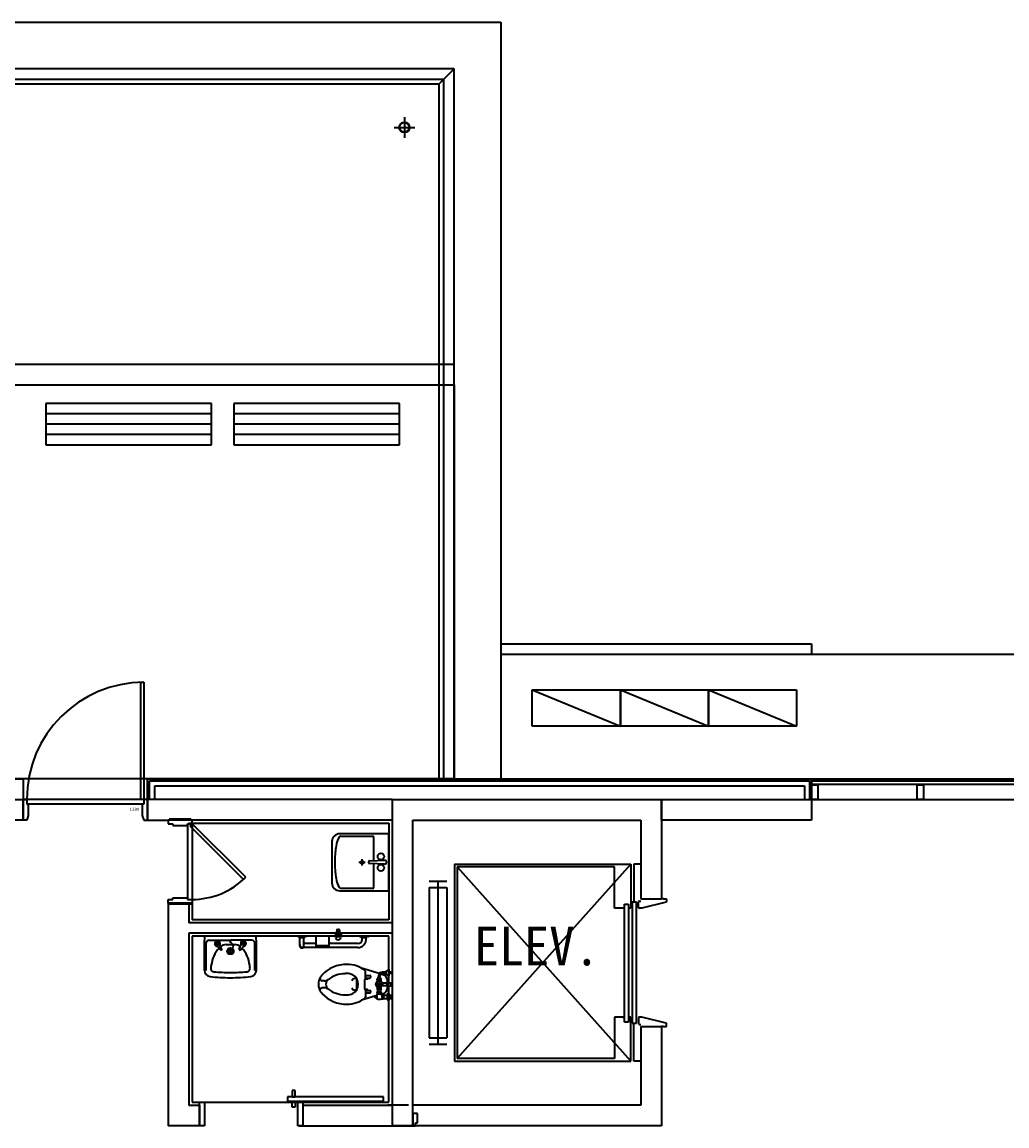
# Model space of a CAD drawing. Header units: millimetres. Extents: x 16332047 to 33387680, y -14835522 to -7015081.
# Drawn here: x 17145838 to 17155344, y -7481621 to -7470971 of the extents above; entities that cross this region are included whole.
import ezdxf

# ---------------------------------------------------------------- set-up
doc = ezdxf.new("R2010")
doc.units = ezdxf.units.MM
doc.header["$LTSCALE"] = 300
doc.header["$MEASUREMENT"] = 0
doc.layers.add('arch', color=255, linetype='CONTINUOUS', lineweight=25)
doc.styles.add('돋움체', font='')
doc.styles.get('돋움체').set_extended_font_data('DotumChe')

msp = doc.modelspace()

# ---------------------------------------------------------------- linework, layer by layer
at = {"layer": 'arch'}
for p, q in [((17125959, -7470971), (17150459, -7470971)), ((17125959, -7470971), (17150459, -7470971)), ((17150459, -7470971), (17150459, -7478271)), ((17150459, -7470971), (17150459, -7478271)), ((17150009, -7471421), (17126409, -7471421)), ((17150009, -7471421), (17126409, -7471421)), ((17149859, -7471571), (17150009, -7471421)), ((17150009, -7478271), (17150009, -7471421)), ((17150009, -7474271), (17150009, -7471421)), ((17126509, -7471521), (17149909, -7471521)), ((17149859, -7471571), (17126559, -7471571)), ((17149909, -7471521), (17149859, -7471571)), ((17149909, -7471521), (17149859, -7471571)), ((17149859, -7471571), (17149859, -7478271)), ((17149909, -7478271), (17149909, -7471521)), ((17149528, -7471887), (17149528, -7472087)), ((17149428, -7471987), (17149628, -7471987)), ((17149478, -7471987), (17149578, -7471987)), ((17127859, -7474271), (17150009, -7474271)), ((17131259, -7474471), (17150009, -7474471)), ((17150009, -7474471), (17150009, -7478271)), ((17147667, -7474651), (17146067, -7474651)), ((17146067, -7474651), (17146067, -7475051)), ((17147667, -7475051), (17147667, -7474651)), ((17149482, -7474651), (17147882, -7474651)), ((17147882, -7474651), (17147882, -7475051)), ((17149482, -7475051), (17149482, -7474651)), ((17147667, -7474751), (17146067, -7474751)), ((17149482, -7474751), (17147882, -7474751)), ((17147667, -7474851), (17146067, -7474851)), ((17149482, -7474851), (17147882, -7474851)), ((17147667, -7474951), (17146067, -7474951)), ((17149482, -7474951), (17147882, -7474951)), ((17146067, -7475051), (17147667, -7475051)), ((17147882, -7475051), (17149482, -7475051)), ((17150459, -7476971), (17153459, -7476971)), ((17153459, -7476971), (17153459, -7477071)), ((17150459, -7477071), (17158559, -7477071)), ((17146983, -7478471), (17146983, -7477341)), ((17146983, -7477341), (17147013, -7477341)), ((17147013, -7477341), (17147013, -7478471)), ((17150763, -7477413), (17151613, -7477763)), ((17150763, -7477413), (17151613, -7477413)), ((17150763, -7477763), (17150763, -7477413)), ((17151613, -7477413), (17152463, -7477763)), ((17151613, -7477413), (17152463, -7477413)), ((17151613, -7477763), (17151613, -7477413)), ((17151613, -7477413), (17151613, -7477763)), ((17152463, -7477413), (17153313, -7477763)), ((17152463, -7477413), (17153313, -7477413)), ((17152463, -7477763), (17152463, -7477413)), ((17152463, -7477413), (17152463, -7477763)), ((17153313, -7477413), (17153313, -7477763)), ((17151613, -7477763), (17150763, -7477763)), ((17152463, -7477763), (17151613, -7477763)), ((17153313, -7477763), (17152463, -7477763)), ((17132759, -7478271), (17145848, -7478271)), ((17150009, -7478271), (17132759, -7478271)), ((17145848, -7478271), (17145848, -7478471)), ((17147048, -7478471), (17147048, -7478271)), ((17147048, -7478271), (17153459, -7478271)), ((17147068, -7478471), (17147068, -7478291)), ((17147068, -7478291), (17153439, -7478291)), ((17150459, -7478271), (17158559, -7478271)), ((17153439, -7478291), (17153439, -7478471)), ((17153459, -7478271), (17153459, -7478471)), ((17153459, -7478296), (17153459, -7478271)), ((17153459, -7478271), (17153519, -7478271)), ((17153519, -7478296), (17153459, -7478296)), ((17155559, -7478296), (17153459, -7478296)), ((17153459, -7478296), (17153459, -7478324)), ((17153519, -7478271), (17153519, -7478296)), ((17154479, -7478296), (17154479, -7478271)), ((17154479, -7478271), (17154539, -7478271)), ((17154539, -7478296), (17154479, -7478296)), ((17154539, -7478271), (17154539, -7478296)), ((17147118, -7478471), (17147118, -7478341)), ((17147118, -7478341), (17153389, -7478341)), ((17153389, -7478341), (17153389, -7478471)), ((17153459, -7478324), (17155559, -7478324)), ((17153459, -7478471), (17153459, -7478330)), ((17153459, -7478330), (17153519, -7478330)), ((17153519, -7478330), (17153519, -7478471)), ((17154479, -7478471), (17154479, -7478330)), ((17154479, -7478330), (17154539, -7478330)), ((17154539, -7478330), (17154539, -7478471)), ((17145648, -7478471), (17145848, -7478471)), ((17147048, -7478471), (17145848, -7478471)), ((17145848, -7478471), (17145848, -7478671)), ((17145848, -7478671), (17145848, -7478471)), ((17145848, -7478471), (17145883, -7478471)), ((17147013, -7478471), (17145883, -7478471)), ((17145883, -7478471), (17145883, -7478516)), ((17147013, -7478516), (17145883, -7478516)), ((17145883, -7478516), (17145898, -7478516)), ((17145898, -7478516), (17145898, -7478626)), ((17147013, -7478471), (17146983, -7478471)), ((17147013, -7478516), (17146998, -7478516)), ((17146998, -7478516), (17146998, -7478626)), ((17147048, -7478471), (17147013, -7478471)), ((17147013, -7478471), (17147013, -7478516)), ((17147248, -7478471), (17147048, -7478471)), ((17147048, -7478471), (17147048, -7478671)), ((17147048, -7478671), (17147048, -7478471)), ((17149409, -7478471), (17147249, -7478471)), ((17149409, -7478471), (17149409, -7481621)), ((17149409, -7478471), (17152009, -7478471)), ((17152009, -7478471), (17152009, -7479431)), ((17152009, -7478471), (17153459, -7478471)), ((17152009, -7478671), (17152009, -7478471)), ((17152009, -7478471), (17157009, -7478471)), ((17152009, -7478471), (17157009, -7478471)), ((17153459, -7478471), (17153459, -7478671)), ((17153519, -7478471), (17153459, -7478471)), ((17154539, -7478471), (17154479, -7478471)), ((17145898, -7478626), (17145883, -7478671)), ((17146998, -7478626), (17147013, -7478671)), ((17145848, -7478671), (17145649, -7478671)), ((17145883, -7478671), (17145848, -7478671)), ((17145883, -7478671), (17145883, -7478671)), ((17147013, -7478671), (17147013, -7478671)), ((17147013, -7478671), (17147048, -7478671)), ((17147048, -7478671), (17147248, -7478671)), ((17149409, -7478671), (17147249, -7478671)), ((17147479, -7478671), (17147249, -7478671)), ((17147249, -7478671), (17147249, -7478706)), ((17147249, -7478706), (17147294, -7478706)), ((17147469, -7478661), (17147259, -7478661)), ((17147294, -7478706), (17147294, -7478721)), ((17147294, -7478721), (17147434, -7478721)), ((17147434, -7478706), (17147434, -7479436)), ((17147434, -7478721), (17147434, -7478706)), ((17147434, -7478706), (17147479, -7478706)), ((17147444, -7478701), (17149379, -7478701)), ((17147479, -7478706), (17147458, -7478727)), ((17147458, -7478727), (17147974, -7479243)), ((17147479, -7478706), (17147479, -7478671)), ((17147479, -7478706), (17147479, -7479436)), ((17147479, -7478706), (17147479, -7478706)), ((17147479, -7478706), (17147479, -7478706)), ((17147996, -7479222), (17147479, -7478706)), ((17149379, -7478701), (17149379, -7479631)), ((17149609, -7481421), (17149609, -7478671)), ((17149609, -7478671), (17151809, -7478671)), ((17151809, -7478671), (17151809, -7479431)), ((17153459, -7478671), (17152009, -7478671)), ((17149379, -7478802), (17148904, -7478802)), ((17149232, -7478827), (17148914, -7478827)), ((17149232, -7479062), (17149232, -7478827)), ((17149379, -7479352), (17149379, -7478802)), ((17148829, -7478877), (17148829, -7479277)), ((17149120, -7479108), (17149120, -7479046)), ((17149195, -7479064), (17149337, -7479058)), ((17149089, -7479077), (17149151, -7479077)), ((17149337, -7479095), (17149195, -7479089)), ((17149232, -7479327), (17149232, -7479091)), ((17150012, -7479096), (17150012, -7480996)), ((17150012, -7479096), (17151714, -7479096)), ((17150037, -7480971), (17151714, -7479096)), ((17150037, -7479121), (17151714, -7480996)), ((17150037, -7479121), (17150037, -7480971)), ((17151557, -7479121), (17150037, -7479121)), ((17151557, -7479521), (17151557, -7479121)), ((17151714, -7479096), (17151714, -7479521)), ((17151809, -7479096), (17151744, -7479096)), ((17151744, -7479096), (17151744, -7479461)), ((17147974, -7479243), (17147996, -7479222)), ((17149767, -7479261), (17149937, -7479261)), ((17149852, -7479261), (17149852, -7480831)), ((17148904, -7479352), (17149379, -7479352)), ((17148914, -7479327), (17149232, -7479327)), ((17149767, -7479321), (17149767, -7480771)), ((17149767, -7479321), (17149937, -7479321)), ((17149937, -7479321), (17149937, -7480771)), ((17147249, -7479471), (17147249, -7479436)), ((17147249, -7479436), (17147294, -7479436)), ((17147249, -7479471), (17147249, -7481621)), ((17147479, -7479471), (17147249, -7479471)), ((17147469, -7479481), (17147259, -7479481)), ((17147294, -7479436), (17147294, -7479421)), ((17147294, -7479421), (17147434, -7479421)), ((17147434, -7479421), (17147434, -7479436)), ((17147434, -7479436), (17147479, -7479436)), ((17147449, -7479471), (17147449, -7479661)), ((17147479, -7479436), (17147479, -7479436)), ((17147479, -7479436), (17147479, -7479471)), ((17147479, -7479471), (17147479, -7479631)), ((17151652, -7480621), (17151652, -7479481)), ((17151652, -7479481), (17151692, -7479481)), ((17151692, -7479481), (17151692, -7480621)), ((17151727, -7479461), (17151727, -7480631)), ((17151767, -7479461), (17151727, -7479461)), ((17151767, -7480631), (17151767, -7479461)), ((17151789, -7479516), (17151789, -7479456)), ((17151794, -7479451), (17151809, -7479451)), ((17151809, -7479431), (17152009, -7479431)), ((17152056, -7479462), (17151820, -7479521)), ((17152029, -7479431), (17152009, -7479431)), ((17152029, -7479431), (17152054, -7479431)), ((17152059, -7479436), (17152059, -7479457)), ((17151642, -7479521), (17151557, -7479521)), ((17151642, -7479511), (17151642, -7479521)), ((17151702, -7479521), (17151702, -7479511)), ((17151714, -7479521), (17151702, -7479521)), ((17151819, -7479521), (17151794, -7479521)), ((17149409, -7479661), (17147449, -7479661)), ((17149379, -7479631), (17147479, -7479631)), ((17147449, -7479761), (17147449, -7481421)), ((17149409, -7479761), (17147449, -7479761)), ((17147479, -7479791), (17147479, -7481391)), ((17149379, -7479791), (17147479, -7479791)), ((17147599, -7479861), (17147601, -7479791)), ((17148099, -7479861), (17148097, -7479791)), ((17148499, -7479794), (17148539, -7479794)), ((17148509, -7479796), (17148509, -7479794)), ((17148509, -7479796), (17148523, -7479796)), ((17148509, -7479800), (17148509, -7479796)), ((17148510, -7479801), (17148509, -7479800)), ((17148522, -7479801), (17148510, -7479801)), ((17148516, -7479800), (17148516, -7479796)), ((17148517, -7479804), (17148517, -7479801)), ((17148560, -7479806), (17148519, -7479806)), ((17148520, -7479881), (17148520, -7479806)), ((17148522, -7479801), (17148523, -7479800)), ((17148523, -7479796), (17148523, -7479794)), ((17148523, -7479800), (17148523, -7479796)), ((17148579, -7479794), (17148539, -7479794)), ((17148555, -7479796), (17148555, -7479794)), ((17148570, -7479796), (17148555, -7479796)), ((17148555, -7479800), (17148555, -7479796)), ((17148556, -7479801), (17148555, -7479800)), ((17148556, -7479801), (17148569, -7479801)), ((17148558, -7479881), (17148558, -7479806)), ((17148562, -7479804), (17148562, -7479801)), ((17148563, -7479800), (17148563, -7479796)), ((17148569, -7479801), (17148570, -7479800)), ((17148570, -7479796), (17148570, -7479794)), ((17148570, -7479800), (17148570, -7479796)), ((17148581, -7479792), (17148581, -7479791)), ((17148676, -7479894), (17148676, -7479797)), ((17148796, -7479791), (17148683, -7479791)), ((17148802, -7479894), (17148802, -7479797)), ((17148924, -7479791), (17148854, -7479791)), ((17148854, -7479793), (17148854, -7479791)), ((17148923, -7479794), (17148855, -7479794)), ((17148862, -7479772), (17148862, -7479781)), ((17148862, -7479781), (17148917, -7479781)), ((17148864, -7479767), (17148914, -7479767)), ((17148864, -7479768), (17148864, -7479767)), ((17148913, -7479766), (17148865, -7479766)), ((17148876, -7479731), (17148876, -7479764)), ((17148877, -7479757), (17148877, -7479745)), ((17148878, -7479743), (17148888, -7479737)), ((17148888, -7479765), (17148878, -7479759)), ((17148879, -7479791), (17148879, -7479781)), ((17148880, -7479791), (17148880, -7479794)), ((17148881, -7479726), (17148889, -7479726)), ((17148886, -7479797), (17148881, -7479797)), ((17148893, -7479794), (17148886, -7479794)), ((17148886, -7479794), (17148886, -7479797)), ((17148897, -7479726), (17148889, -7479726)), ((17148891, -7479737), (17148901, -7479743)), ((17148901, -7479759), (17148891, -7479765)), ((17148893, -7479794), (17148893, -7479797)), ((17148893, -7479797), (17148898, -7479797)), ((17148900, -7479791), (17148900, -7479781)), ((17148902, -7479731), (17148902, -7479764)), ((17148902, -7479745), (17148902, -7479757)), ((17148904, -7479794), (17148904, -7479791)), ((17148914, -7479768), (17148914, -7479767)), ((17148917, -7479772), (17148917, -7479781)), ((17148924, -7479793), (17148924, -7479791)), ((17149181, -7479791), (17149097, -7479791)), ((17149097, -7479792), (17149097, -7479791)), ((17149099, -7479794), (17149139, -7479794)), ((17149109, -7479796), (17149109, -7479794)), ((17149109, -7479800), (17149109, -7479796)), ((17149109, -7479796), (17149123, -7479796)), ((17149110, -7479801), (17149109, -7479800)), ((17149122, -7479801), (17149110, -7479801)), ((17149116, -7479800), (17149116, -7479796)), ((17149117, -7479804), (17149117, -7479801)), ((17149160, -7479806), (17149119, -7479806)), ((17149120, -7479821), (17149120, -7479806)), ((17149122, -7479801), (17149123, -7479800)), ((17149123, -7479796), (17149123, -7479794)), ((17149123, -7479800), (17149123, -7479796)), ((17149179, -7479794), (17149139, -7479794)), ((17149155, -7479796), (17149155, -7479794)), ((17149155, -7479800), (17149155, -7479796)), ((17149170, -7479796), (17149155, -7479796)), ((17149156, -7479801), (17149155, -7479800)), ((17149156, -7479801), (17149169, -7479801)), ((17149158, -7479821), (17149158, -7479806)), ((17149162, -7479804), (17149162, -7479801)), ((17149163, -7479800), (17149163, -7479796)), ((17149169, -7479801), (17149170, -7479800)), ((17149170, -7479796), (17149170, -7479794)), ((17149170, -7479800), (17149170, -7479796)), ((17149181, -7479792), (17149181, -7479791)), ((17149379, -7481391), (17149379, -7479791)), ((17147599, -7480120), (17147599, -7479861)), ((17147614, -7480120), (17147614, -7479857)), ((17147642, -7479829), (17147849, -7479829)), ((17147752, -7479922), (17147721, -7479882)), ((17147766, -7479914), (17147744, -7479869)), ((17147807, -7479871), (17147892, -7479871)), ((17148056, -7479829), (17147849, -7479829)), ((17147933, -7479914), (17147954, -7479869)), ((17147946, -7479922), (17147977, -7479882)), ((17148084, -7480120), (17148084, -7479857)), ((17148099, -7480120), (17148099, -7479861)), ((17149079, -7479900), (17148539, -7479900)), ((17148676, -7479862), (17148558, -7479862)), ((17148672, -7479856), (17148672, -7479852)), ((17148676, -7479848), (17148673, -7479850)), ((17148676, -7479860), (17148673, -7479858)), ((17148802, -7479885), (17148676, -7479885)), ((17148802, -7479894), (17148676, -7479894)), ((17148678, -7479894), (17148678, -7479885)), ((17148801, -7479894), (17148801, -7479885)), ((17148802, -7479848), (17148806, -7479850)), ((17148802, -7479860), (17148806, -7479858)), ((17149079, -7479862), (17148802, -7479862)), ((17148807, -7479856), (17148807, -7479852)), ((17147760, -7479923), (17147764, -7479921)), ((17147938, -7479923), (17147935, -7479921)), ((17149285, -7480151), (17149115, -7480100)), ((17149152, -7480186), (17149152, -7480129)), ((17149351, -7480153), (17149351, -7480133)), ((17149353, -7480131), (17149374, -7480115)), ((17149375, -7480117), (17149375, -7480170)), ((17149377, -7480113), (17149379, -7480113)), ((17149379, -7480113), (17149379, -7480173)), ((17149382, -7480134), (17149381, -7480134)), ((17149382, -7480153), (17149382, -7480134)), ((17148758, -7480221), (17148734, -7480221)), ((17149068, -7480199), (17149050, -7480199)), ((17149068, -7480310), (17149068, -7480199)), ((17149146, -7480301), (17149146, -7480208)), ((17149171, -7480205), (17149150, -7480205)), ((17149154, -7480193), (17149154, -7480172)), ((17149155, -7480171), (17149194, -7480171)), ((17149155, -7480194), (17149194, -7480194)), ((17149173, -7480194), (17149173, -7480203)), ((17149303, -7480200), (17149266, -7480200)), ((17149303, -7480215), (17149266, -7480215)), ((17149268, -7480216), (17149267, -7480215)), ((17149268, -7480216), (17149267, -7480215)), ((17149268, -7480215), (17149268, -7480216)), ((17149268, -7480216), (17149268, -7480216)), ((17149268, -7480216), (17149268, -7480216)), ((17149268, -7480226), (17149268, -7480217)), ((17149296, -7480184), (17149273, -7480184)), ((17149296, -7480195), (17149273, -7480195)), ((17149274, -7480195), (17149274, -7480199)), ((17149275, -7480197), (17149274, -7480200)), ((17149274, -7480197), (17149295, -7480197)), ((17149275, -7480195), (17149275, -7480197)), ((17149278, -7480172), (17149278, -7480184)), ((17149291, -7480184), (17149291, -7480172)), ((17149294, -7480195), (17149294, -7480197)), ((17149294, -7480197), (17149295, -7480200)), ((17149295, -7480195), (17149295, -7480199)), ((17149320, -7480162), (17149298, -7480155)), ((17149300, -7480217), (17149300, -7480226)), ((17149301, -7480216), (17149301, -7480215)), ((17149302, -7480215), (17149301, -7480216)), ((17149301, -7480216), (17149301, -7480216)), ((17149351, -7480137), (17149313, -7480137)), ((17149313, -7480150), (17149351, -7480150)), ((17149313, -7480239), (17149363, -7480239)), ((17149362, -7480163), (17149353, -7480156)), ((17149374, -7480172), (17149362, -7480163)), ((17149363, -7480274), (17149363, -7480235)), ((17149364, -7480254), (17149364, -7480222)), ((17149364, -7480287), (17149364, -7480222)), ((17149376, -7480222), (17149379, -7480222)), ((17149379, -7480173), (17149377, -7480173)), ((17149379, -7480287), (17149379, -7480222)), ((17149379, -7480222), (17149379, -7480222)), ((17149379, -7480238), (17149380, -7480238)), ((17149380, -7480238), (17149399, -7480239)), ((17149382, -7480153), (17149381, -7480153)), ((17149396, -7480136), (17149384, -7480136)), ((17149396, -7480151), (17149384, -7480151)), ((17149397, -7480150), (17149397, -7480137)), ((17149400, -7480240), (17149399, -7480239)), ((17149400, -7480269), (17149400, -7480240)), ((17148758, -7480288), (17148734, -7480288)), ((17149068, -7480310), (17149050, -7480310)), ((17149171, -7480304), (17149150, -7480304)), ((17149152, -7480323), (17149152, -7480380)), ((17149154, -7480316), (17149154, -7480337)), ((17149155, -7480315), (17149194, -7480315)), ((17149155, -7480338), (17149194, -7480338)), ((17149173, -7480315), (17149173, -7480306)), ((17149304, -7480327), (17149264, -7480327)), ((17149264, -7480338), (17149264, -7480338)), ((17149264, -7480338), (17149304, -7480338)), ((17149265, -7480338), (17149265, -7480339)), ((17149265, -7480339), (17149267, -7480341)), ((17149303, -7480339), (17149265, -7480339)), ((17149266, -7480281), (17149266, -7480303)), ((17149266, -7480303), (17149302, -7480303)), ((17149266, -7480338), (17149266, -7480340)), ((17149268, -7480304), (17149268, -7480303)), ((17149268, -7480303), (17149268, -7480304)), ((17149268, -7480304), (17149268, -7480327)), ((17149268, -7480351), (17149268, -7480344)), ((17149275, -7480259), (17149275, -7480250)), ((17149276, -7480248), (17149283, -7480244)), ((17149283, -7480265), (17149276, -7480261)), ((17149285, -7480244), (17149293, -7480248)), ((17149293, -7480261), (17149285, -7480265)), ((17149294, -7480250), (17149294, -7480259)), ((17149300, -7480303), (17149300, -7480304)), ((17149300, -7480304), (17149300, -7480303)), ((17149300, -7480327), (17149300, -7480304)), ((17149300, -7480350), (17149300, -7480344)), ((17149302, -7480338), (17149302, -7480340)), ((17149302, -7480341), (17149303, -7480339)), ((17149303, -7480303), (17149303, -7480281)), ((17149303, -7480339), (17149303, -7480338)), ((17149304, -7480338), (17149304, -7480338)), ((17149363, -7480270), (17149313, -7480270)), ((17149364, -7480254), (17149364, -7480287)), ((17149376, -7480287), (17149379, -7480287)), ((17149376, -7480342), (17149379, -7480342)), ((17149379, -7480271), (17149380, -7480271)), ((17149379, -7480287), (17149379, -7480287)), ((17149379, -7480342), (17149379, -7480407)), ((17149380, -7480271), (17149399, -7480270)), ((17149400, -7480269), (17149399, -7480270)), ((17149244, -7480370), (17149115, -7480409)), ((17149247, -7480369), (17149244, -7480369)), ((17149244, -7480370), (17149244, -7480374)), ((17149244, -7480374), (17149246, -7480374)), ((17149244, -7480375), (17149244, -7480379)), ((17149246, -7480375), (17149244, -7480375)), ((17149244, -7480380), (17149247, -7480380)), ((17149246, -7480374), (17149246, -7480374)), ((17149246, -7480374), (17149246, -7480375)), ((17149247, -7480366), (17149249, -7480365)), ((17149247, -7480383), (17149247, -7480366)), ((17149247, -7480369), (17149247, -7480369)), ((17149247, -7480380), (17149247, -7480380)), ((17149249, -7480384), (17149247, -7480383)), ((17149249, -7480365), (17149254, -7480365)), ((17149254, -7480370), (17149249, -7480370)), ((17149254, -7480379), (17149249, -7480379)), ((17149254, -7480384), (17149249, -7480384)), ((17149254, -7480365), (17149255, -7480366)), ((17149255, -7480383), (17149254, -7480384)), ((17149255, -7480383), (17149255, -7480366)), ((17149255, -7480366), (17149257, -7480366)), ((17149257, -7480383), (17149255, -7480383)), ((17149260, -7480354), (17149259, -7480364)), ((17149259, -7480383), (17149259, -7480366)), ((17149259, -7480385), (17149260, -7480395)), ((17149264, -7480353), (17149262, -7480353)), ((17149262, -7480396), (17149264, -7480396)), ((17149264, -7480396), (17149264, -7480353)), ((17149264, -7480353), (17149265, -7480353)), ((17149264, -7480355), (17149264, -7480353)), ((17149265, -7480396), (17149264, -7480395)), ((17149320, -7480347), (17149301, -7480353)), ((17149320, -7480347), (17149312, -7480349)), ((17149322, -7480394), (17149322, -7480355)), ((17149325, -7480358), (17149322, -7480358)), ((17149325, -7480391), (17149322, -7480391)), ((17149325, -7480358), (17149363, -7480358)), ((17149325, -7480358), (17149325, -7480391)), ((17149325, -7480391), (17149363, -7480391)), ((17149363, -7480355), (17149363, -7480394)), ((17149376, -7480407), (17149379, -7480407)), ((17149379, -7480358), (17149380, -7480358)), ((17149380, -7480359), (17149379, -7480359)), ((17149380, -7480390), (17149379, -7480390)), ((17149379, -7480391), (17149380, -7480391)), ((17149380, -7480358), (17149399, -7480359)), ((17149380, -7480391), (17149380, -7480358)), ((17149380, -7480391), (17149399, -7480390)), ((17149400, -7480360), (17149399, -7480359)), ((17149400, -7480389), (17149399, -7480390)), ((17149400, -7480389), (17149400, -7480360)), ((17151642, -7480571), (17151557, -7480571)), ((17151557, -7480571), (17151557, -7480971)), ((17151642, -7480581), (17151642, -7480571)), ((17151692, -7480621), (17151652, -7480621)), ((17151714, -7480571), (17151702, -7480571)), ((17151702, -7480571), (17151702, -7480581)), ((17151714, -7480996), (17151714, -7480571)), ((17151727, -7480631), (17151767, -7480631)), ((17151744, -7480996), (17151744, -7480631)), ((17151789, -7480576), (17151789, -7480636)), ((17151819, -7480571), (17151794, -7480571)), ((17151794, -7480641), (17151809, -7480641)), ((17151809, -7480661), (17152009, -7480661)), ((17151809, -7480661), (17151809, -7481421)), ((17152056, -7480630), (17151820, -7480571)), ((17152009, -7480661), (17152009, -7481621)), ((17152029, -7480661), (17152009, -7480661)), ((17152029, -7480661), (17152054, -7480661)), ((17152059, -7480656), (17152059, -7480635)), ((17149767, -7480771), (17149937, -7480771)), ((17149767, -7480831), (17149937, -7480831)), ((17151557, -7480971), (17150037, -7480971)), ((17150012, -7480996), (17151714, -7480996)), ((17151809, -7480996), (17151744, -7480996)), ((17148474, -7481279), (17148444, -7481279)), ((17148444, -7481279), (17148444, -7481339)), ((17148474, -7481339), (17148474, -7481279)), ((17147479, -7481391), (17147549, -7481391)), ((17147549, -7481391), (17147599, -7481391)), ((17147549, -7481621), (17147549, -7481391)), ((17147594, -7481391), (17148499, -7481391)), ((17147599, -7481391), (17147599, -7481621)), ((17148399, -7481339), (17148399, -7481381)), ((17149328, -7481339), (17148399, -7481339)), ((17148399, -7481381), (17149328, -7481381)), ((17148444, -7481339), (17148474, -7481339)), ((17148444, -7481441), (17148444, -7481381)), ((17148444, -7481381), (17148474, -7481381)), ((17148474, -7481381), (17148474, -7481441)), ((17148499, -7481391), (17148549, -7481391)), ((17148499, -7481621), (17148499, -7481391)), ((17148549, -7481391), (17149379, -7481391)), ((17148549, -7481391), (17148549, -7481621)), ((17149328, -7481381), (17149328, -7481339)), ((17147449, -7481421), (17147549, -7481421)), ((17147549, -7481421), (17147549, -7481621)), ((17148474, -7481441), (17148444, -7481441)), ((17148549, -7481421), (17149409, -7481421)), ((17148549, -7481421), (17148549, -7481621)), ((17149569, -7481421), (17149369, -7481421)), ((17149609, -7481621), (17149609, -7481421)), ((17151809, -7481421), (17149609, -7481421)), ((17149609, -7481501), (17149609, -7481501)), ((17149609, -7481501), (17149609, -7481501)), ((17149609, -7481501), (17149609, -7481621)), ((17149654, -7481501), (17149609, -7481501)), ((17149654, -7481530), (17149654, -7481501)), ((17147549, -7481621), (17147249, -7481621)), ((17147599, -7481621), (17147549, -7481621)), ((17148549, -7481621), (17148499, -7481621)), ((17148509, -7481621), (17149609, -7481621)), ((17152009, -7481621), (17149409, -7481621)), ((17149609, -7481621), (17149634, -7481621)), ((17149634, -7481621), (17149634, -7481590)), ((17149634, -7481590), (17149654, -7481590)), ((17149654, -7481590), (17149654, -7481530)), ((17149654, -7481530), (17149654, -7481530))]:
    msp.add_line(p, q, dxfattribs=at)
for centre, radius in [((17149528, -7471987), 50), ((17149528, -7471987), 47), ((17149120, -7479077), 15), ((17149302, -7479022), 31.2), ((17149302, -7479131), 31.2), ((17148889, -7479751), 12.7), ((17148889, -7479751), 7.5), ((17147724, -7479861), 7.76), ((17147849, -7479934), 31), ((17147849, -7479934), 20.5), ((17147849, -7479846), 3), ((17147974, -7479861), 7.76), ((17147849, -7479934), 3), ((17149284, -7480254), 32.5), ((17149284, -7480254), 29), ((17149284, -7480254), 9.51)]:
    msp.add_circle(centre, radius, dxfattribs=at)
for centre, radius, start, end in [((17147013, -7478471), 1130, 90, 180), ((17148904, -7478877), 75, 90, 180), ((17149111, -7478954), 244, 151.0392, 167.089), ((17148914, -7478845), 18.5, 90, 151.0392), ((17149431, -7479028), 572, 167.089, 174.576), ((17149946, -7479077), 1090, 174.576, 180), ((17149195, -7479077), 12.5, 90, 270), ((17149338, -7479077), 18.8, 0, 91.9092), ((17149946, -7479077), 1090, 180, 185.424), ((17149338, -7479076), 18.8, 268.0908, 0), ((17147479, -7478706), 730, 270, 315), ((17148904, -7479277), 75, 180, 270), ((17149431, -7479125), 572, 185.424, 192.911), ((17149111, -7479199), 244, 192.911, 208.9608), ((17148914, -7479308), 18.5, 208.9608, 270), ((17151794, -7479456), 5, 90, 180), ((17152054, -7479436), 5, 0, 90), ((17152054, -7479457), 5, 285.2551, 0), ((17151794, -7479516), 5, 180, 270), ((17151819, -7479516), 5, 270, 285.2551), ((17148512, -7479789), 11.9, 252.4016, 287.5984), ((17148520, -7479789), 11.9, 252.4016, 287.5984), ((17148519, -7479804), 2, 180, 270), ((17148559, -7479789), 11.9, 252.4016, 287.5984), ((17148560, -7479804), 2, 270, 0), ((17148566, -7479789), 11.9, 252.4016, 287.5984), ((17148579, -7479792), 2, 270, 0), ((17148683, -7479797), 6.5, 90, 180), ((17148796, -7479797), 6.5, 0, 90), ((17148855, -7479793), 1, 180, 270), ((17148867, -7479772), 5, 120, 180), ((17148865, -7479767), 1, 90, 180), ((17148875, -7479810), 10, 150.6747, 225.7472), ((17148880, -7479812), 15.8, 87.2313, 150.6747), ((17148874, -7479764), 2, 270, 0), ((17148881, -7479731), 5, 90, 180), ((17148889, -7479751), 14, 144.5475, 155.4525), ((17148889, -7479751), 14, 204.5475, 215.4525), ((17148889, -7479751), 14, 84.5475, 95.4525), ((17148889, -7479751), 14, 264.5475, 275.4525), ((17148897, -7479731), 5, 0, 90), ((17148899, -7479812), 15.8, 29.3253, 92.7687), ((17148889, -7479751), 14, 24.5475, 35.4525), ((17148889, -7479751), 14, 324.5475, 335.4525), ((17148904, -7479764), 2, 180, 270), ((17148904, -7479810), 10, 314.2528, 29.3253), ((17148913, -7479767), 1, 0, 90), ((17148912, -7479772), 5, 0, 60), ((17148923, -7479793), 1, 270, 0), ((17149099, -7479792), 2, 180, 270), ((17149112, -7479789), 11.9, 252.4016, 287.5984), ((17149120, -7479789), 11.9, 252.4016, 287.5984), ((17149119, -7479804), 2, 180, 270), ((17149159, -7479789), 11.9, 252.4016, 287.5984), ((17149160, -7479804), 2, 270, 0), ((17149166, -7479789), 11.9, 252.4016, 287.5984), ((17149179, -7479792), 2, 270, 0), ((17147642, -7479857), 28, 90, 180), ((17147962, -7480107), 300, 137.7489, 173.0796), ((17147724, -7479861), 26, 329.2581, 271.207), ((17147715, -7479846), 8.13, 27.1029, 213.8419), ((17147716, -7479877), 8.13, 147.1029, 333.8419), ((17147692, -7479861), 20, 327.1029, 33.8419), ((17147740, -7479833), 20, 207.1029, 273.8419), ((17147741, -7479889), 20, 87.1029, 153.8419), ((17147742, -7479861), 8.13, 267.1029, 93.8419), ((17147809, -7479956), 85, 91.1015, 129.2652), ((17147761, -7479916), 6, 300.4724, 24.8057), ((17147825, -7479891), 48.9, 300.2021, 59.7987), ((17147890, -7479956), 85, 50.7348, 88.8985), ((17147938, -7479916), 6, 155.1943, 239.5276), ((17147974, -7479861), 26, 268.793, 210.7419), ((17147956, -7479861), 8.13, 86.1581, 272.8971), ((17147958, -7479833), 20, 266.1581, 332.8971), ((17147958, -7479889), 20, 26.1581, 92.8971), ((17147737, -7480107), 300, 6.9204, 42.2511), ((17147983, -7479846), 8.13, 326.1581, 152.8971), ((17147983, -7479877), 8.13, 206.1581, 32.8971), ((17148007, -7479861), 20, 146.1581, 212.8971), ((17148056, -7479857), 28, 0, 90), ((17148539, -7479881), 22.5, 147.6125, 302.3875), ((17148539, -7479881), 19, 180, 0), ((17148674, -7479852), 2.5, 120, 180), ((17148674, -7479856), 2.5, 180, 240), ((17148804, -7479852), 2.5, 0, 60), ((17148804, -7479856), 2.5, 300, 0), ((17148889, -7479795), 30.4, 225.7472, 314.2528), ((17149079, -7479821), 79, 270, 0), ((17149079, -7479821), 41, 270, 0), ((17147757, -7479918), 6, 216.1392, 300.4724), ((17147849, -7479934), 0.2, 0, 180), ((17147849, -7479934), 0.2, 180, 0), ((17147941, -7479918), 6, 239.5276, 323.8608), ((17147659, -7480120), 60, 180, 263.5448), ((17147839, -7480114), 180, 166.2139, 175.7183), ((17147692, -7480101), 33, 180, 264.5958), ((17147849, -7478441), 1700, 264.5958, 270), ((17147849, -7478441), 1700, 270, 275.4042), ((17148006, -7480101), 33, 275.4042, 0), ((17147860, -7480114), 180, 4.2817, 13.7861), ((17148039, -7480120), 60, 276.4552, 0), ((17148966, -7480380), 317, 88.6368, 137.4961), ((17148973, -7480357), 294, 53.4988, 89.8822), ((17149141, -7480129), 10.3, 0, 53.4988), ((17149354, -7480133), 3, 150.5426, 180), ((17149354, -7480133), 3, 127.6262, 150.5426), ((17149377, -7480118), 5, 90, 127.6262), ((17149381, -7480132), 2, 180, 270), ((17149384, -7480134), 2, 180, 270), ((17147849, -7478441), 1750, 263.5448, 270), ((17147849, -7478441), 1750, 270, 276.4552), ((17148823, -7480254), 125, 160.3503, 180), ((17148829, -7480254), 131, 171.4821, 180), ((17148823, -7480254), 125, 151.2282, 160.3503), ((17148734, -7480199), 21.5, 149.8753, 270), ((17148829, -7480254), 131, 137.4961, 149.8753), ((17148758, -7480169), 51.6, 270, 309.5537), ((17148829, -7480254), 58.8, 129.5537, 230.4463), ((17148958, -7480422), 270, 90.5392, 128.3803), ((17148829, -7480254), 58.8, 129.0342, 129.5537), ((17148967, -7480322), 171, 87.9775, 93.8508), ((17148973, -7480287), 136, 64.6073, 90), ((17149050, -7480230), 30.9, 90, 164.4378), ((17148981, -7480253), 102, 359.4212, 60.5968), ((17149150, -7480208), 3.09, 90, 180), ((17149155, -7480186), 3.09, 180, 250.5288), ((17149155, -7480172), 1.03, 90, 180), ((17149155, -7480193), 1.03, 180, 270), ((17149171, -7480203), 2.06, 270, 0), ((17149194, -7480182), 11.3, 270, 90), ((17149278, -7480208), 14.1, 149.057, 210.943), ((17149270, -7480207), 6.57, 149.2917, 166.1785), ((17149273, -7480208), 9.78, 166.1785, 180), ((17149273, -7480208), 9.78, 180, 193.8215), ((17149270, -7480208), 6.57, 193.8215, 210.7083), ((17149268, -7480206), 4.28, 124.8914, 149.2919), ((17149268, -7480210), 4.28, 210.7081, 235.1086), ((17149267, -7480204), 2.13, 90, 124.8915), ((17149267, -7480211), 2.13, 235.1085, 270), ((17149267, -7480204), 2.13, 55.1085, 90), ((17149267, -7480211), 2.13, 270, 304.8915), ((17149266, -7480206), 4.28, 30.7081, 55.1086), ((17149266, -7480210), 4.28, 304.8914, 329.2919), ((17149266, -7480217), 2, 0, 44.87), ((17149264, -7480207), 6.57, 13.8215, 30.7082), ((17149261, -7480208), 9.78, 0, 13.8215), ((17149261, -7480208), 9.78, 346.1785, 360), ((17149264, -7480208), 6.57, 329.2918, 346.1785), ((17149283, -7480190), 11.9, 152.4183, 207.5817), ((17149275, -7480188), 3.15, 131.5242, 154.9306), ((17149277, -7480189), 5.66, 154.9305, 169.0341), ((17149281, -7480190), 9.34, 169.0341, 180), ((17149281, -7480190), 9.34, 180, 190.9659), ((17149277, -7480190), 5.66, 190.9659, 205.0694), ((17149275, -7480191), 3.15, 205.0694, 228.4758), ((17149272, -7480199), 1.5, 270, 0), ((17149274, -7480186), 1.03, 90, 131.5243), ((17149274, -7480193), 1.03, 228.4757, 270), ((17149274, -7480186), 1.03, 48.4757, 90.0001), ((17149272, -7480188), 3.15, 25.0694, 48.4758), ((17149272, -7480191), 3.15, 311.5242, 334.9306), ((17149274, -7480193), 1.03, 269.9999, 311.5243), ((17149270, -7480189), 5.66, 10.9659, 25.0694), ((17149270, -7480190), 5.66, 334.9305, 349.0341), ((17149266, -7480190), 9.34, 0, 10.9659), ((17149266, -7480190), 9.34, 349.0341, 360), ((17149280, -7480208), 4.18, 149.7498, 180), ((17149280, -7480208), 4.18, 180, 210.2502), ((17149282, -7480209), 6.4, 125.3845, 149.7498), ((17149282, -7480207), 6.4, 210.2502, 234.6155), ((17149313, -7480172), 34.7, 90, 180), ((17149284, -7480190), 4.54, 129.8738, 153.6253), ((17149283, -7480190), 3.7, 153.6253, 180), ((17149283, -7480190), 3.7, 180.0001, 206.3747), ((17149284, -7480189), 4.54, 206.3747, 230.1262), ((17149284, -7480211), 8.56, 106.3938, 125.3846), ((17149284, -7480205), 8.56, 234.6154, 253.6062), ((17149284, -7480191), 5.31, 109.0863, 129.8738), ((17149284, -7480189), 5.31, 230.1262, 250.9137), ((17149284, -7480213), 11.5, 90, 106.3938), ((17149284, -7480202), 11.5, 253.6062, 270), ((17149284, -7480192), 6.29, 90, 109.0864), ((17149284, -7480188), 6.29, 250.9136, 270), ((17149284, -7480192), 6.29, 70.9136, 90), ((17149284, -7480188), 6.29, 270, 289.0864), ((17149284, -7480213), 11.5, 73.6062, 90), ((17149284, -7480202), 11.5, 269.9999, 286.3938), ((17149285, -7480191), 5.31, 50.1262, 70.9137), ((17149285, -7480189), 5.31, 289.0863, 309.8738), ((17149285, -7480190), 4.54, 26.3748, 50.1262), ((17149285, -7480189), 4.54, 309.8738, 333.6252), ((17149285, -7480211), 8.56, 54.6154, 73.6062), ((17149285, -7480205), 8.56, 286.3938, 305.3846), ((17149286, -7480190), 3.7, 0.0001, 26.3747), ((17149286, -7480190), 3.7, 333.6253, 360), ((17149286, -7480209), 6.4, 30.2502, 54.6155), ((17149286, -7480207), 6.4, 305.3845, 329.7498), ((17149313, -7480172), 22, 90, 180), ((17149288, -7480208), 4.18, 0, 30.2502), ((17149288, -7480208), 4.18, 329.7498, 360), ((17149299, -7480189), 5.66, 154.9306, 169.0341), ((17149302, -7480190), 9.34, 169.0341, 180), ((17149302, -7480190), 9.34, 180, 190.9659), ((17149299, -7480190), 5.66, 190.9659, 205.0695), ((17149295, -7480186), 1.03, 89.9999, 131.5243), ((17149296, -7480188), 3.15, 131.5242, 154.9306), ((17149296, -7480191), 3.15, 205.0694, 228.4758), ((17149295, -7480193), 1.03, 228.4757, 270.0001), ((17149295, -7480186), 1.03, 48.4757, 90), ((17149295, -7480193), 1.03, 270, 311.5243), ((17149296, -7480199), 1.5, 180, 270), ((17149285, -7480190), 11.9, 332.4183, 27.5817), ((17149294, -7480188), 3.15, 25.0694, 48.4758), ((17149291, -7480189), 5.66, 10.9659, 25.0695), ((17149291, -7480190), 5.66, 334.9306, 349.0341), ((17149294, -7480191), 3.15, 311.5242, 334.9306), ((17149288, -7480190), 9.34, 0, 10.9659), ((17149288, -7480190), 9.34, 349.0341, 360), ((17149305, -7480207), 6.57, 149.2917, 166.1785), ((17149308, -7480208), 9.78, 166.1785, 180), ((17149308, -7480208), 9.78, 180, 193.8215), ((17149305, -7480208), 6.57, 193.8215, 210.7083), ((17149303, -7480206), 4.28, 124.8914, 149.2919), ((17149303, -7480210), 4.28, 210.7081, 235.1086), ((17149302, -7480204), 2.13, 90, 124.8915), ((17149302, -7480211), 2.13, 235.1085, 270), ((17149302, -7480217), 2, 135.13, 180), ((17149302, -7480204), 2.13, 55.1085, 90), ((17149302, -7480211), 2.13, 270, 304.8915), ((17149291, -7480208), 14.1, 329.057, 30.943), ((17149300, -7480206), 4.28, 30.7081, 55.1086), ((17149300, -7480210), 4.28, 304.8914, 329.2919), ((17149298, -7480207), 6.57, 13.8215, 30.7082), ((17149298, -7480208), 6.57, 329.2918, 346.1785), ((17149295, -7480208), 9.78, 0, 13.8215), ((17149295, -7480208), 9.78, 346.1785, 360), ((17149302, -7480222), 62.5, 0, 73.2231), ((17149354, -7480153), 3, 180, 209.4574), ((17149354, -7480153), 3, 209.4574, 232.3738), ((17149376, -7480235), 13.1, 90, 180), ((17149377, -7480168), 5, 232.3738, 250.0815), ((17149377, -7480168), 5, 250.0815, 270), ((17149381, -7480155), 2, 90, 180), ((17149384, -7480153), 2, 90, 180), ((17149396, -7480137), 1, 0, 90), ((17149396, -7480150), 1, 270, 0), ((17148823, -7480254), 125, 180, 199.6497), ((17148823, -7480254), 125, 199.6497, 208.8373), ((17148734, -7480309), 21.5, 90, 210.1247), ((17148829, -7480254), 131, 210.1247, 222.5039), ((17148966, -7480129), 317, 222.5039, 271.3632), ((17148758, -7480340), 51.6, 50.4463, 90), ((17148958, -7480087), 270, 231.6197, 269.4608), ((17148829, -7480254), 58.8, 230.4463, 230.9658), ((17148973, -7480221), 136, 270, 295.3927), ((17149050, -7480279), 30.9, 195.5622, 270), ((17148981, -7480256), 102, 299.4032, 0.5788), ((17149150, -7480301), 3.09, 180, 270), ((17149155, -7480323), 3.09, 109.4712, 180), ((17149155, -7480316), 1.03, 90, 180), ((17149155, -7480337), 1.03, 180, 270), ((17149171, -7480306), 2.06, 0, 90), ((17149194, -7480327), 11.3, 270, 90), ((17149279, -7480332), 16, 159.8945, 180), ((17149270, -7480332), 6.77, 161.4566, 180.0001), ((17149279, -7480332), 16, 180, 200.1055), ((17149270, -7480332), 6.77, 179.9999, 198.5434), ((17149269, -7480332), 5.57, 140.9989, 161.4567), ((17149269, -7480333), 5.57, 198.5433, 219.0011), ((17149268, -7480332), 4.65, 117.0894, 140.9989), ((17149268, -7480333), 4.65, 219.0011, 242.9106), ((17149266, -7480303), 0.5, 180, 270), ((17149268, -7480331), 3.63, 90, 117.0893), ((17149268, -7480334), 3.63, 242.9107, 270), ((17149264, -7480344), 4, 0, 45), ((17149268, -7480331), 3.63, 62.9107, 90), ((17149268, -7480334), 3.63, 270, 297.0893), ((17149267, -7480332), 4.65, 39.0011, 62.9106), ((17149267, -7480333), 4.65, 297.0894, 320.9989), ((17149267, -7480332), 5.57, 18.5433, 39.0011), ((17149267, -7480333), 5.57, 320.9989, 341.4567), ((17149265, -7480332), 6.77, 360, 18.5434), ((17149265, -7480332), 6.77, 341.4566, 0), ((17149284, -7480254), 10.4, 143.8545, 156.1455), ((17149284, -7480254), 10.4, 203.8545, 216.1455), ((17149282, -7480334), 6.39, 122.9801, 147.4492), ((17149280, -7480332), 3.65, 147.4491, 180), ((17149280, -7480332), 3.65, 180, 212.5509), ((17149282, -7480331), 6.39, 212.5508, 237.0199), ((17149283, -7480336), 9.18, 105.0449, 122.9801), ((17149283, -7480329), 9.18, 237.0199, 254.9551), ((17149284, -7480340), 13, 90, 105.0449), ((17149284, -7480325), 13, 254.9551, 270), ((17149284, -7480254), 10.4, 83.8545, 96.1455), ((17149284, -7480254), 10.4, 263.8545, 276.1455), ((17149284, -7480340), 13, 74.9551, 90), ((17149284, -7480325), 13, 270, 285.0449), ((17149285, -7480336), 9.18, 57.0199, 74.9551), ((17149285, -7480329), 9.18, 285.0449, 302.9801), ((17149287, -7480334), 6.39, 32.5508, 57.0199), ((17149287, -7480331), 6.39, 302.9801, 327.4492), ((17149289, -7480332), 3.65, 360, 32.5509), ((17149289, -7480332), 3.65, 327.4491, 0), ((17149284, -7480254), 10.4, 23.8545, 36.1455), ((17149284, -7480254), 10.4, 323.8545, 336.1455), ((17149303, -7480332), 6.77, 161.4566, 180), ((17149303, -7480332), 6.77, 180, 198.5434), ((17149302, -7480332), 5.57, 140.9989, 161.4567), ((17149302, -7480333), 5.57, 198.5433, 219.0011), ((17149301, -7480332), 4.65, 117.0894, 140.9989), ((17149301, -7480333), 4.65, 219.0011, 242.9106), ((17149301, -7480331), 3.63, 90, 117.0893), ((17149301, -7480334), 3.63, 242.9107, 270), ((17149304, -7480344), 4, 135, 180), ((17149301, -7480331), 3.63, 62.9107, 90), ((17149301, -7480334), 3.63, 270, 297.0893), ((17149302, -7480303), 0.5, 270, 0), ((17149300, -7480332), 4.65, 39.0011, 62.9106), ((17149300, -7480333), 4.65, 297.0894, 320.9989), ((17149289, -7480332), 16, 0, 20.1055), ((17149300, -7480332), 5.57, 18.5433, 39.0011), ((17149289, -7480332), 16, 339.8945, 0), ((17149300, -7480333), 5.57, 320.9989, 341.4567), ((17149299, -7480332), 6.77, 359.9999, 18.5434), ((17149299, -7480332), 6.77, 341.4566, 0.0001), ((17149302, -7480287), 62.5, 286.7769, 0), ((17149376, -7480274), 13.1, 180, 270), ((17149376, -7480355), 13.1, 90, 180), ((17148967, -7480186), 171, 266.1492, 272.0225), ((17148973, -7480152), 294, 270.1178, 306.5012), ((17149141, -7480380), 10.3, 306.5012, 0), ((17149244, -7480370), 0.5, 90, 180), ((17149244, -7480379), 0.5, 180, 270), ((17149250, -7480367), 2.93, 180, 236.1802), ((17149257, -7480374), 9.8, 150.1583, 209.8417), ((17149250, -7480382), 2.93, 123.8198, 180), ((17149252, -7480367), 2.93, 303.8198, 0), ((17149245, -7480374), 9.8, 330.1583, 29.8417), ((17149252, -7480382), 2.93, 0, 56.1802), ((17149257, -7480364), 2.5, 270, 352.7825), ((17149257, -7480385), 2.5, 7.2175, 90), ((17149262, -7480354), 1.5, 90, 172.7825), ((17149262, -7480394), 1.5, 187.2175, 270), ((17149264, -7480353), 0.3, 0, 90), ((17149264, -7480396), 0.3, 270, 0), ((17149281, -7480400), 50, 106.1914, 108.8997), ((17149281, -7480348), 50, 251.1003, 272.0933), ((17149266, -7480351), 2, 286.1914, 0), ((17149281, -7480400), 50, 89.6978, 99.6758), ((17149279, -7480299), 100, 272.0933, 287.5074), ((17149279, -7480450), 100, 80.3978, 86.1342), ((17149304, -7480350), 4, 180, 255.9055), ((17149279, -7480450), 100, 72.6776, 75.9359), ((17149310, -7480352), 3, 252.6776, 298.1492), ((17149310, -7480397), 3, 61.8508, 107.3224), ((17149316, -7480364), 11, 56.9443, 118.1492), ((17149315, -7480359), 4.51, 126.3918, 150.3532), ((17149314, -7480358), 3.48, 150.3531, 177.7001), ((17149314, -7480358), 3.48, 177.7, 205.0469), ((17149315, -7480358), 4.51, 205.0468, 229.0083), ((17149318, -7480374), 7.37, 143.0937, 162.7205), ((17149320, -7480374), 9.49, 162.7205, 180), ((17149320, -7480374), 9.49, 180, 197.2795), ((17149318, -7480375), 7.37, 197.2795, 216.9063), ((17149315, -7480391), 4.51, 130.9917, 154.9532), ((17149314, -7480391), 3.48, 154.9531, 182.3), ((17149314, -7480391), 3.48, 182.2999, 209.6468), ((17149315, -7480390), 4.51, 209.6468, 233.6082), ((17149316, -7480384), 11, 241.8508, 303.0557), ((17149316, -7480359), 5.46, 106.0533, 126.3918), ((17149316, -7480357), 5.46, 229.0082, 249.3467), ((17149317, -7480373), 5.77, 118.879, 143.0936), ((17149317, -7480376), 5.77, 216.9064, 241.121), ((17149316, -7480392), 5.46, 110.6533, 130.9918), ((17149316, -7480390), 5.46, 233.6082, 253.9467), ((17149316, -7480361), 6.69, 87.7, 106.0533), ((17149316, -7480356), 6.69, 249.3467, 267.7), ((17149316, -7480371), 4.08, 90, 118.8791), ((17149316, -7480378), 4.08, 241.1209, 270), ((17149316, -7480393), 6.69, 92.3, 110.6533), ((17149316, -7480388), 6.69, 253.9467, 272.3), ((17149316, -7480361), 6.69, 69.3467, 87.7), ((17149316, -7480356), 6.69, 267.7, 286.0533), ((17149316, -7480371), 4.08, 61.1209, 90), ((17149316, -7480378), 4.08, 270, 298.8791), ((17149316, -7480393), 6.69, 73.9467, 92.3), ((17149316, -7480388), 6.69, 272.3, 290.6533), ((17149316, -7480359), 5.46, 49.0082, 69.3467), ((17149316, -7480357), 5.46, 286.0533, 306.3918), ((17149315, -7480373), 5.77, 36.9064, 61.121), ((17149315, -7480376), 5.77, 298.879, 323.0936), ((17149316, -7480392), 5.46, 53.6082, 73.9467), ((17149316, -7480390), 5.46, 290.6533, 310.9918), ((17149317, -7480359), 4.51, 25.0468, 49.0082), ((17149317, -7480358), 4.51, 306.3918, 330.3532), ((17149314, -7480374), 7.37, 17.2796, 36.9063), ((17149314, -7480375), 7.37, 323.0937, 342.7204), ((17149317, -7480391), 4.51, 29.6468, 53.6082), ((17149317, -7480390), 4.51, 310.9918, 334.9532), ((17149318, -7480358), 3.48, 357.7, 25.0469), ((17149318, -7480358), 3.48, 330.3531, 357.7), ((17149312, -7480374), 9.49, 0, 17.2795), ((17149312, -7480374), 9.49, 342.7205, 360), ((17149318, -7480391), 3.48, 2.3, 29.6469), ((17149318, -7480391), 3.48, 334.9531, 2.3), ((17149376, -7480394), 13.1, 180, 270), ((17151794, -7480576), 5, 90, 180), ((17151794, -7480636), 5, 180, 270), ((17151819, -7480576), 5, 74.7449, 90), ((17152054, -7480656), 5, 270, 0), ((17152054, -7480635), 5, 360, 74.7449)]:
    msp.add_arc(centre, radius, start, end, dxfattribs=at)

# ---------------------------------------------------------------- texts
at = {"layer": 'arch', "style": '돋움체'}
for s, height, p in [('1200', 30, (17146876, -7478580)), ('ELEV.', 375, (17150199, -7480072))]:
    msp.add_text(s, height=height, dxfattribs=at).set_placement(p)

doc.saveas('drawing.dxf')
